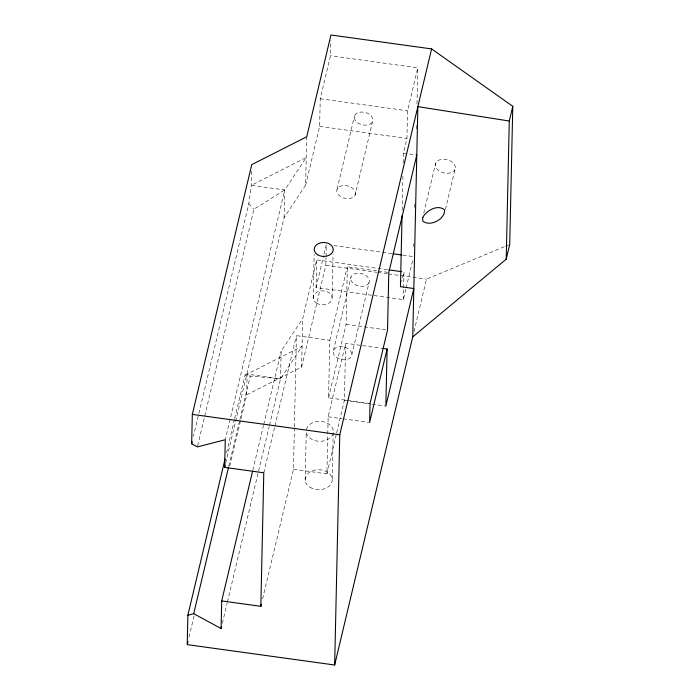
<?xml version="1.0" encoding="UTF-8"?>
<svg xmlns="http://www.w3.org/2000/svg" width="700" height="700" viewBox="0 0 700 700"><rect width="100%" height="100%" fill="white"/><g stroke="black" fill="none" stroke-linecap="round" stroke-linejoin="round"><path stroke-width="0.53" stroke-dasharray="3.5 2.62" d="M225.662 463.129L284.104 217.612L305.646 185.15L306.723 136.789M229.723 466.077L246.671 394.861L247.126 374.141L302.076 346.334L280.543 378.761L269.412 425.53M251.615 171.168L251.3 185.351L248.824 203.648L193.428 436.371M234.666 418.626L245.035 375.051L250.241 376.092L280.543 378.761L281.164 351.137L302.689 318.684L316.68 259.901L387.791 269.754M284.104 217.612L284.725 189.98L306.224 157.491L251.3 185.351L284.725 189.98L225.277 439.74M262.605 598.885L293.484 469.236L294.385 427.963M294.411 426.877L296.406 335.641L329.831 340.27L328.562 397.819L370.02 403.559M246.671 394.861L301.621 367.045L302.689 318.684M305.183 480.454L306.233 432.101A13.571 9.966 1.2 0 0 319.183 441.297A13.571 9.966 1.2 0 0 333.113 433.195M313.206 298.358L314.186 254.284M405.834 289.126L403.34 299.618L316.067 287.525L316.68 259.901M305.646 185.15L319.637 126.376L320.25 98.744L330.488 55.738L330.82 40.46M301.621 367.045L325.841 265.265L326.007 257.626M326.034 256.533L326.305 244.519L323.803 255.01M293.484 469.236L326.9 473.865L327.749 435.076M327.775 434L328.151 416.762L345.651 343.271L361.602 345.476M332.132 297.308L333.086 254.31M332.211 478.949L333.261 430.596M336.648 432.898L344.4 400.33L345.651 343.271M328.562 397.819L346.08 324.336L347.349 266.77L377.116 270.882M402.168 210.236L402.955 174.685M403.217 162.838L403.436 153.143L406.936 138.451L407.549 110.819L417.786 67.821L330.488 55.738M403.34 299.618L403.576 288.995M403.602 287.928L403.953 271.985L401.713 281.435M413.796 246.776L413.866 243.504M414.671 207.498L414.741 204.216M416.421 128.923L416.491 125.65M416.981 103.828L417.786 67.821M197.627 445.856L253.925 209.309L284.725 189.98M226.572 452.629L234.412 419.685M228.777 466.261L239.636 420.648M239.89 419.589L250.241 376.092M188.991 637.192L194.049 615.939M252.822 470.19L263.454 425.547M263.707 424.48L281.164 351.137M222.364 623.219L227.168 603.024M227.421 601.956L269.159 426.589M263.786 472.798L274.662 427.079M274.916 426.011L296.406 335.641M337.102 189.149L354.585 115.675M316.067 287.525L323.558 256.06M355.11 194.985A9.502 6.37 13.4 0 0 343.822 185.5A9.502 6.37 13.4 0 0 339.386 195.711A9.502 6.37 13.4 0 0 355.11 194.985L372.592 121.511A9.502 6.37 13.4 0 0 361.305 112.035A9.502 6.37 13.4 0 0 356.869 122.237A9.502 6.37 13.4 0 0 372.592 121.511M329.831 340.27L347.349 266.77M333.515 350.306L351.015 276.832L351.986 275.406A9.502 6.37 13.4 0 1 363.729 274.295A9.502 6.37 13.4 0 1 369.023 282.678L351.514 356.142A9.502 6.37 13.4 0 1 335.799 356.869A9.502 6.37 13.4 0 1 340.226 346.666A9.502 6.37 13.4 0 1 351.514 356.142M326.9 473.865L336.402 433.947M423.78 213.133L435.68 163.135M406.088 288.076L413.079 258.694M413.998 331.625L426.484 279.169L504.7 246.575M445.471 209.291L454.974 169.391A10.176 6.825 13.4 0 0 442.873 159.232A10.176 6.825 13.4 0 0 438.13 170.17A10.176 6.825 13.4 0 0 454.974 169.391M369.023 282.678L368.051 284.104A9.502 6.37 13.4 0 1 356.3 285.215A9.502 6.37 13.4 0 1 351.015 276.832M245.035 375.051L247.126 374.141L280.543 378.761M505.698 246.164L508.707 244.904M325.841 265.265L376.705 272.291M377.781 272.44L387.52 273.787M388.605 273.936L426.484 279.169M320.25 98.744L407.549 110.819M319.637 126.376L406.936 138.451M403.436 153.143L415.774 154.849M333.848 245.569L381.255 252.123M382.331 252.271L392.026 253.619M402.797 255.106L412.501 256.454M378.175 271.031L387.748 272.352M346.08 324.336L385.411 329.779M362.661 345.625L381.797 348.276M344.4 400.33L370.974 404.005M372.033 404.154L385.858 406.061M328.151 416.762L341.976 418.679M343.035 418.819L368.55 422.354M248.824 203.648L253.925 209.309M306.381 429.502A13.571 9.966 1.2 0 1 321.493 421.479A13.571 9.966 1.2 0 1 333.27 432.338M309.995 487.261A13.571 9.966 1.2 0 0 332.062 481.548A13.571 9.966 1.2 0 0 314.029 470.295A13.571 9.966 1.2 0 0 309.995 487.261M316.575 303.126A9.502 6.974 1.3 0 0 332.027 299.127A9.502 6.974 1.3 0 0 319.401 291.244A9.502 6.974 1.3 0 0 316.575 303.126"/><path stroke-width="1.05" d="M225.05 459.008L187.871 615.212L187.215 644.63L334.652 665L412.746 336.866L417.865 106.627L509.285 121.021L506.214 259.175L412.746 336.866M260.829 606.471L263.786 472.798L224.648 467.381L225.277 439.74L197.374 446.915L191.66 443.809L192.316 414.374L251.755 164.614L306.723 136.789L330.942 35L431.602 48.913L512.785 106.33L509.714 244.493L506.214 259.175M187.871 615.212L193.69 613.699L221.104 628.53L221.699 600.933L252.569 471.249M334.652 665L339.771 434.752L431.602 48.913M382.856 348.416L387.109 349.011L385.858 406.061L413.822 288.531L400.461 286.676L402.045 215.617M191.66 443.809L192.168 441.683M224.648 467.381L225.155 465.255M193.69 613.699L228.532 467.32M187.469 643.571L187.976 641.445M221.104 628.53L221.602 626.404M261.336 604.196L260.829 606.322L221.699 600.933M416.797 154.989L388.806 272.501L387.537 330.076L370.02 403.559L369.609 422.502L387.109 349.011M509.285 121.021L512.785 106.33M393.102 253.767L401.721 254.957M388.868 269.902L401.8 271.688M192.316 414.374L339.771 434.752M422.765 217.385L422.686 220.964C429.73 227.264 445.322 219.284 444.553 209.921C437.876 203.963 426.449 210.543 422.765 217.385M317.651 254.756A9.502 6.974 1.3 0 0 333.095 250.757A9.502 6.974 1.3 0 0 320.477 242.874A9.502 6.974 1.3 0 0 317.651 254.756"/></g></svg>
